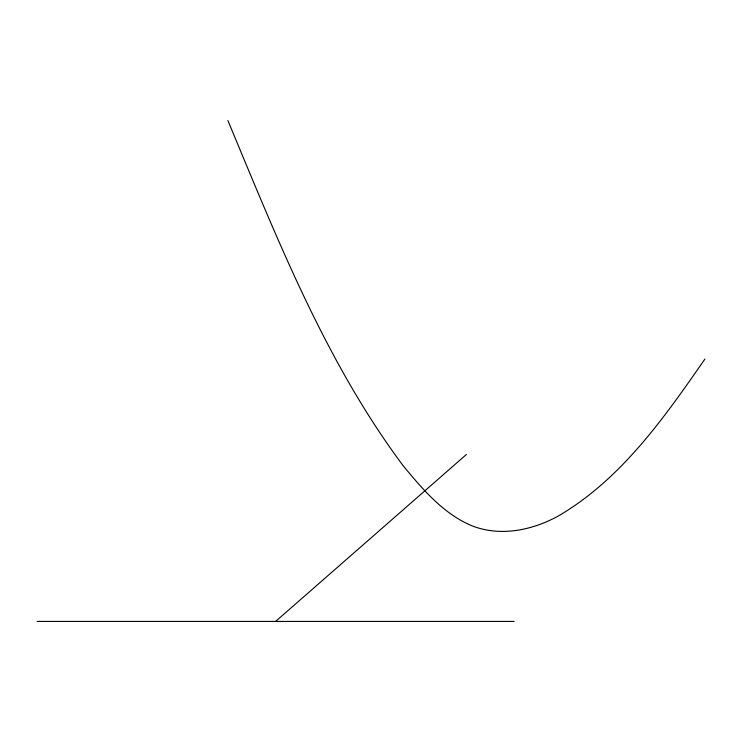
<?xml version="1.0" encoding="UTF-8"?>
<svg xmlns="http://www.w3.org/2000/svg" width="742" height="742" viewBox="0 0 742 742"><rect width="100%" height="100%" fill="white"/><g stroke="black" fill="none" stroke-linecap="round" stroke-linejoin="round"><path stroke-width="1.11" d="M704.9 359.072C664.201 417.709 621.249 479.239 558.383 515.968C535.919 528.276 509.272 535.001 483.84 529.426A95.551 85.46 -90 0 1 471.81 525.735C443.243 513.761 422.541 489.126 403.268 465.883C325.571 361.846 277.573 239.518 227.896 120.575M275.597 621.425L466.403 454.475M37.1 621.425L514.104 621.425"/></g></svg>
